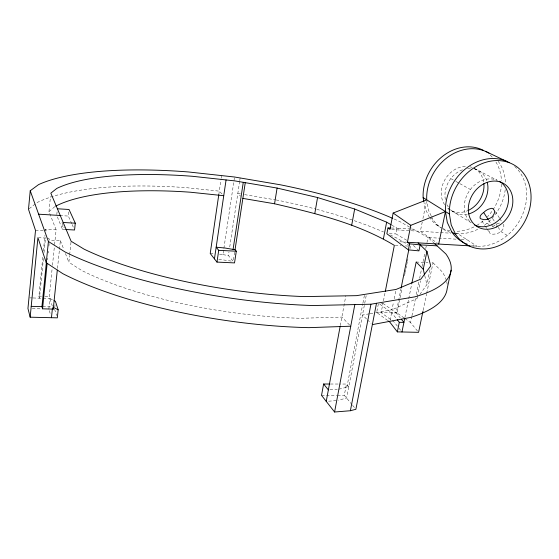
<?xml version="1.0" encoding="UTF-8"?>
<svg xmlns="http://www.w3.org/2000/svg" width="559" height="559" viewBox="0 0 559 559"><rect width="100%" height="100%" fill="white"/><g stroke="black" fill="none" stroke-linecap="round" stroke-linejoin="round"><path stroke-width="0.42" stroke-dasharray="2.79 2.1" d="M43.448 258.544L39.493 298.171L38.899 296.102L42.791 257.014M43.392 250.935L44.951 235.297M45.384 230.951L45.559 229.218L56.11 229.791L54.516 245.373M44.049 252.514L45.51 237.868M56.11 229.791L48.975 211.63L50.485 196.537M47.501 259.837L47.676 258.118M48.193 252.968L48.367 251.25M48.892 246.093L49.15 243.514M56.808 214.544L57.144 211.239M52.329 306.178L49.283 296.431L52.12 268.739M52.476 265.273L54.426 246.239M48.843 309.057L49.926 298.492L42.973 298.282M57.486 268.369L59.38 250.166M59.471 249.3L60.365 240.629L49.499 240.077L48.822 238.218L38.76 237.701M64.9 229.469L62.475 229.337L62.922 225.053M54.831 306.961L55.061 304.704M71.797 223.803L68.345 216.06L68.778 211.952M349.564 324.989L341.87 317.079L300.735 318.288A196.6 57.381 8.6 0 1 81.712 270.472L68.862 262.262L69.582 255.54M69.672 254.694L71.021 242.089M218.807 194.567L221.091 178.866M221.21 178.048L221.574 175.589M219.547 254.331L222.943 254.638L234.535 177.007M234.654 252.235L233.264 261.388L228.442 255.575L228.966 252.123M229.749 246.952L239.636 181.409M239.762 180.55L240.153 177.965M340.277 325.645L345.804 295.851M352.072 404.667L344.295 395.29L346.44 384.04L339.676 384.033M346.887 387.24L362.798 303.754M362.959 302.901L364.58 294.383M366.166 295.76L346.615 398.085L338.307 400.188M387.701 320.524L376.696 312.474L378.331 304.103M406.666 240.251L395.856 233.893L396.981 228.142L410.69 229.008M381.462 303.362L382.95 303.411L381.147 312.607L391.517 320.139M383.453 300.854L385.13 292.315M375.969 312.621L391.985 309.798L393.501 302.167M394.179 298.772L395.87 290.296M390.105 320.328L391.628 312.663L378.492 303.264M401.089 288.185L396.156 312.795L400.293 317.924M404.164 318.029L397.058 312.991L401.977 288.472M404.52 275.79L405.03 273.253M405.198 272.408L405.883 269.026M406.051 268.18L406.561 265.644M406.728 264.791L407.238 262.255M407.406 261.409L407.916 258.873M409.95 248.727L410.46 246.191M422.248 221.965L420.354 231.314L437.362 243.137M422.932 218.569L426.377 201.568M404.947 317.316L408.58 299.442M408.748 298.597L411.864 283.28M417.51 331.033L410.558 322.571L411.78 316.611M411.955 315.765L415.616 297.898M416.315 294.495L418.936 281.729M419.634 278.326L421.374 269.822M422.073 266.419L425.036 251.955M425.734 248.552L426.258 246.002M426.957 242.599L428.005 237.491L410.362 227.527M417.217 296.899L420.529 280.786M419.872 294.397L426.887 284.615L430.053 269.354M423.156 310.301L426.503 294.202M426.678 293.356L433.022 262.842L431.338 262.758M417.873 297.199L416.867 298.597L391.985 309.798M48.975 211.63L54.999 206.502M29.131 208.766L35.545 203.7M338.845 389.19L348.774 386.779L346.44 384.04M369.233 313.816L362.491 315.003L366.802 319.21M370.072 313.662L375.131 312.774M328.657 401.194L336.7 400.593M329.978 389.798L337.238 389.295M321.53 395.367L336.707 395.318M337.552 395.318L344.295 395.29M330.376 384.019L338.831 384.033M389.323 233.788L395.856 233.893M391.258 228.03L396.981 228.142M397.058 312.991L376.696 312.474M32.303 308.61L41.01 308.847M42.75 306.674L51.756 306.926M38.899 296.102L41.492 296.186M44.958 296.298L49.283 296.431M29.788 297.87L32.212 297.947M33.023 297.975L42.1 298.254M416.182 262.003L427.97 262.59M395.185 245.394L401.131 245.708M405.373 245.925L407.916 246.058M35.51 230.399L43.735 230.846M399.958 241.774L406.833 242.166M471.111 245.925L477.086 246.267L457.674 233.634L455.934 233.529M456.025 239.168L428.005 237.491L434.902 243.843M461.182 239.476L467.205 239.839M59.904 215.557L68.345 216.06M391.698 229.539L450.729 233.201M411.55 229.057L413.262 229.169M210.219 253.486L213.615 253.793M218.779 259.264L233.264 261.388M240.37 193.903L237.813 193.47L240.622 196.202M244.632 194.63L275.301 199.843M276.153 199.982L277.858 200.276A217.703 63.775 8.6 0 1 315.975 209.136M222.943 254.638L228.442 255.575M474.193 168.42L497.231 180.25A25.12 20.802 -57.4 0 0 469.029 191.395A25.12 20.802 -57.4 0 0 470.133 221.811M49.926 298.492L54.048 300.609M450.771 178.607L455.292 181.116M456.046 181.535L459.065 183.212M459.819 183.632L470.371 189.494M409.635 227.122L400.209 221.797A218.848 60.204 8.6 0 0 393.571 218.758M391.81 225.151L400.314 230.07M409.712 245.75L396.988 238.197A217.703 63.775 8.6 0 0 390.399 235.053M486.945 223.258L489.174 224.592M507.258 235.416L501.011 231.678L498.237 227.338M448.164 208.619L471.293 222.845M430.109 217.744L432.987 219.631A44.427 37.229 -57.7 0 0 440.946 227.806M436.027 224.445L439.654 226.842M404.877 318.539L410.558 322.571M382.95 303.411L396.156 312.795L391.628 312.663L396.226 318.441M392.208 320.642L394.277 322.152L398.378 327.392M367.417 319.811L371.113 323.409M433.022 262.842L442.106 271.73A217.703 63.775 8.6 0 1 446.473 280.793M413.367 245.408L418.936 250.872M222.077 194.008L219.303 191.157L186.322 187.67A217.703 63.775 8.6 0 0 36.831 202.686M352.617 405.324L355.887 409.272M398.895 328.042L401.97 331.976M481.963 221.057L484.807 225.445M485.282 226.178L486.707 228.372M487.182 229.106L489.551 232.768M488.748 220.379L492.891 226.814A8.245 4.13 -23.1 0 0 491.34 228.002M492.675 218.667L495.456 223.006M495.917 223.726L497.769 226.619M495.33 211.582L499.355 217.905M499.802 218.604L501.591 221.42M429.389 217.276L424.98 208.13L423.988 202.477M431.15 215.802L428.564 210.436L427.006 201.492M431.513 216.571L432.987 219.631M72.139 224.578L73.522 227.674M61.979 222.489L64.25 227.918M57.367 216.92L62.475 229.337M60.365 240.629L63.831 249.447M65.403 253.451L68.862 262.262M45.559 229.218L46.194 230.979M54.593 309.218L56.578 315.493M49.318 310.629L50.506 314.556M424.791 275.713L426.887 284.615M316.792 209.352A217.703 63.775 8.6 0 1 383.46 231.943M446.69 281.61A217.703 63.775 8.6 0 1 447.221 284.873M498.132 161.278A44.427 37.229 -57.7 0 1 505.511 183.806M505.217 189.683A44.427 37.229 -57.7 0 1 483.549 225.85M477.756 229.295A44.427 37.229 -57.7 0 1 456.025 233.494M450.379 232.369A44.427 37.229 -57.7 0 1 441.61 228.268M514.657 166.47A46.062 38.145 -57.4 0 1 520.052 219.813A46.062 38.145 -57.4 0 1 471.223 245.422M492.891 226.814A8.203 4.619 -39.9 0 1 497.992 223.425A8.057 4.535 -39.9 0 1 501.262 222.985M474.619 169.021A24.233 20.299 -57.7 0 1 486.854 180.892M467.247 214.314A24.233 20.299 -57.7 0 1 450.75 209.898M448.29 206.935A24.233 20.299 -57.7 0 1 447.116 204.894M445.334 199.507A24.233 20.299 -57.7 0 1 463.509 169.412M467.541 168.538A24.233 20.299 -57.7 0 1 471.544 168.476M474.263 168.392A24.058 20.201 -57.8 0 1 483.675 181.968M468.903 210.107A24.058 20.201 -57.8 0 1 450.673 210.296M450.016 209.918A24.058 20.201 -57.8 0 1 446.494 207.075M444.587 204.671A24.058 20.201 -57.8 0 1 444.789 179.893A24.058 20.201 -57.8 0 1 466.094 166.4M469.965 166.827A24.058 20.201 -57.8 0 1 472.187 167.476M490.222 155.109A44.119 37.048 -57.8 0 1 492.514 157.428M495.952 162.054A44.119 37.048 -57.8 0 1 501.444 180.913M501.43 184.211A44.119 37.048 -57.8 0 1 487.434 216.794M483.053 220.924A44.119 37.048 -57.8 0 1 477.554 224.893M473.92 226.919A44.119 37.048 -57.8 0 1 455.599 231.279M449.876 230.706A44.119 37.048 -57.8 0 1 442.924 228.582M442.19 228.254A44.119 37.048 -57.8 0 1 430.346 218.611M503.379 224.229A8.057 4.535 -39.9 0 1 503.778 226.821A8.203 4.612 -39.9 0 1 501.011 231.678A8.245 4.13 -23.1 0 1 495.155 234.032A8.099 4.053 -23.1 0 1 489.446 230.56"/><path stroke-width="0.84" d="M392.809 218.422A218.848 60.204 8.6 0 0 280.366 184.791L234.535 177.007L188.467 171.962A218.848 60.204 8.6 0 0 38.571 184.617L30.235 190.759L28.488 209.276L35.51 230.399L27.95 308.491L30.158 317.191L57.318 317.84L58.164 309.798L55.418 301.315L54.048 300.609M30.158 317.191L37.921 237.652L46.278 262.772L62.776 273.651A217.703 63.775 8.6 0 0 308.931 327.651L350.752 326.204M46.278 262.772L48.416 241.502L30.235 190.759M57.304 270.102L53.252 309.113L42.561 308.827L41.932 306.646L46.467 261.605M42.561 308.827L47.152 263.275M51.456 317.701L52.399 308.603M57.402 208.766L69.036 209.492L75.29 223.181L74.557 230.001L65.703 229.511M218.807 194.567L210.219 253.486L216.976 262.094L234.521 262.905L236.31 251.215L235.039 249.74L224.851 248L216.165 247.204L218.716 250.327L216.976 262.094M214.446 258.88L226.067 179.942M233.082 249.405L243.277 182.318M235.039 249.74L245.261 182.66M385.291 291.463L394.34 245.352C357.837 223.425 315.66 213.307 274.553 203.776L277.089 188.062L234.885 180.899L192.499 176.295A197.634 54.16 8.6 0 0 56.836 188.404L50.82 193.183L71.112 241.25L84.074 249.146A197.634 54.16 8.6 0 0 304.508 296.591L356.467 295.662L396.038 289.45L420.878 279.088L430.751 265.965L426.936 251.389L418.076 242.879M314.822 213.384L317.554 197.537L277.089 188.062M351.702 225.151L354.665 209.017L317.554 197.537M329.531 384.019L323.619 384.012L321.53 395.367L334.589 412.011L350.388 410.732L355.887 409.272L376.493 303.285M326.239 401.369L340.124 326.505M334.589 412.011L354.825 304.578M383.439 238.735L386.632 222.168L354.665 209.017M350.388 410.732L370.931 304.215L414.554 296.906A218.848 60.204 8.6 0 0 445.858 253.933L434.902 243.843M390.441 228.016L387.988 227.967L386.87 233.746L408.363 249.859L418.936 250.872L420.151 244.877L437.061 245.834M489.02 153.152A44.427 37.229 -57.7 0 0 447.263 157.561A44.427 37.229 -57.7 0 0 426.72 199.863L393.152 213.042L389.972 229.428L387.988 227.967M420.151 244.877L409.572 243.843L407.42 242.264L410.802 225.326L445.467 211.561A46.062 38.145 -57.4 0 1 466.52 168.063A46.062 38.145 -57.4 0 1 509.186 162.62M408.363 249.859L409.572 243.843M401.257 287.34L408.741 250.006M422.981 311.146L418.579 332.339L397.358 331.871L399.294 322.298L397.246 319.727M401.97 331.976L404.772 318.162M411.864 283.28L416.182 262.003L423.261 269.242L424.595 274.909M423.261 269.242L426.936 251.389M438.696 244.059L445.467 211.561L447.298 222.468L451.791 231.943A46.062 38.145 -57.4 0 0 464.194 242.899M451.12 270.186L447.137 288.87A217.703 63.775 8.6 0 1 410.348 317.484L372.343 324.611M370.931 304.215L312.837 305.535A218.848 60.204 8.6 0 1 65.061 251.969L48.416 241.502M399.294 322.298L403.912 322.417L401.327 319.21M31.213 306.353L41.932 306.646M218.716 250.327L236.31 251.215M63.188 222.482L75.29 223.181M407.42 242.264L470.259 245.876M38.634 214.195L60.232 215.488M223.74 195.713L190.305 192.212A196.6 57.381 8.6 0 0 55.662 206.159M242.865 198.396L274.553 203.776M485.373 151.307L506.181 161.153M53.273 307.303L58.164 309.798M386.632 222.168L391.069 224.725M483.591 150.462A44.119 37.048 -57.8 0 0 442.749 156.185A44.119 37.048 -57.8 0 0 423.135 197.627L449.387 214.006L451.211 224.984L455.711 234.514A46.397 38.326 -57.3 0 0 522.532 225.361A46.397 38.326 -57.3 0 0 502.667 160.978A46.397 38.326 -57.3 0 0 449.387 214.006M451.791 231.943L455.711 234.514M393.152 213.042L410.802 225.326M388.386 321.027L389.763 322.033L397.358 331.871M323.619 384.012L328.371 389.902M483.689 212.518A8.315 4.046 -23.4 0 0 480.195 216.256L480.062 218.122L480.831 218.835L483.87 219.666L485.855 219.61A8.315 4.046 -23.4 0 0 491.752 217.22A8.28 4.535 -40 0 0 494.561 212.35L494.519 210.785L493.094 208.619L491.885 208.276L488.818 209.066A8.28 4.535 -40 0 0 483.689 212.518L488.286 219.666M52.798 307.667L53.252 309.113M423.135 197.627L423.841 201.666M467.233 244.22A46.062 38.145 -57.4 0 1 465.703 243.598M499.327 181.284A25.12 20.802 -57.4 0 1 504.763 212.651A25.12 20.802 -57.4 0 1 474.563 224.935M487.294 182.444A24.233 20.299 -57.7 0 1 468.833 213.915M483.891 183.611A24.058 20.201 -57.8 0 1 468.903 210.107M496.574 226.919A25.302 20.9 -57.3 0 0 506.161 185.295A25.302 20.9 -57.3 0 0 469.001 203.287A25.302 20.9 -57.3 0 0 496.574 226.919"/></g></svg>
